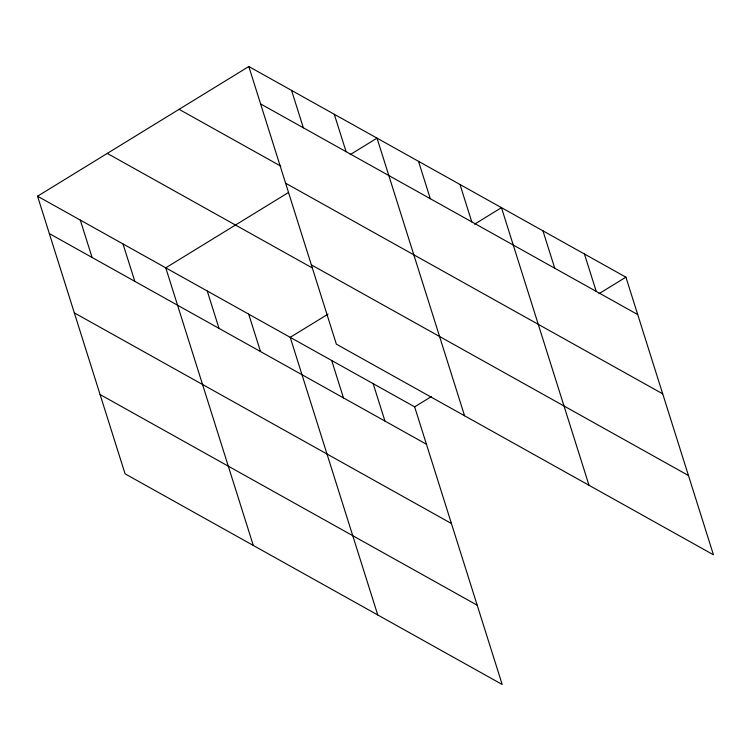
<?xml version="1.0" encoding="UTF-8"?>
<svg xmlns="http://www.w3.org/2000/svg" width="751" height="751" viewBox="0 0 751 751"><rect width="100%" height="100%" fill="white"/><g stroke="black" fill="none" stroke-linecap="round" stroke-linejoin="round"><path stroke-width="1.13" d="M37.55 196.208L414.646 406.845L502.184 684.471L125.079 473.825L37.55 196.208L248.816 66.529L625.921 277.175L713.45 554.792L336.354 344.155L248.816 66.529M288.356 192.575L165.764 267.825L253.294 545.442M350.135 154.659L377.03 138.146L464.569 415.772M328.056 314.106L290.205 337.33L377.744 614.956M474.585 224.164L501.471 207.661L589.009 485.287M414.646 406.845L431.581 396.453M599.026 293.679L625.921 277.175M260.606 103.92L637.702 314.566M179.095 109.327L280.855 166.168M285.605 183.197L662.701 393.834M311.355 264.878L688.451 475.514M107.271 153.411L312.369 267.985M49.341 233.599L426.437 444.235M74.33 312.876L451.435 523.513M100.09 394.547L477.185 605.193M584.438 253.998L596.228 291.388M542.954 230.829L554.745 268.22M459.997 184.493L471.778 221.883M418.514 161.324L430.304 198.715M334.289 114.274L346.08 151.664M291.557 90.402L303.348 127.792M373.172 383.677L384.953 421.067M331.689 360.508L343.479 397.899M248.722 314.162L260.513 351.552M207.248 290.994L219.029 328.384M123.023 243.953L134.814 281.343M80.291 220.081L92.073 257.471"/></g></svg>
